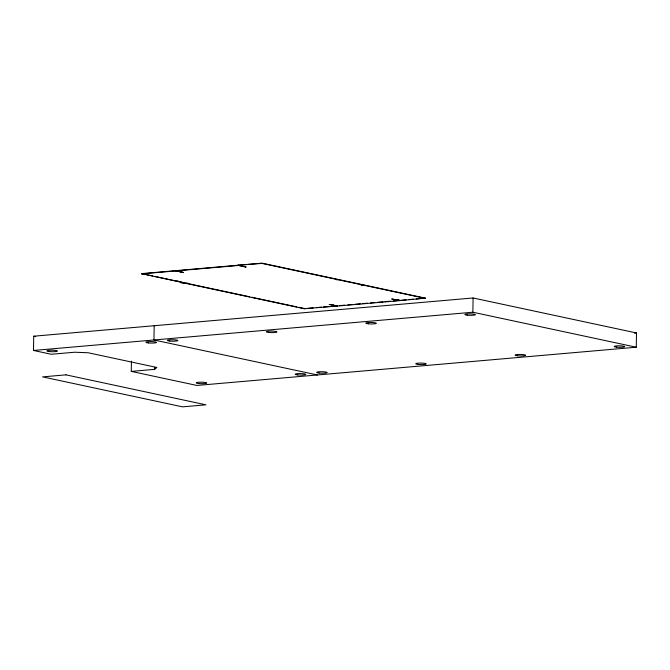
<?xml version="1.0" encoding="UTF-8"?>
<svg xmlns="http://www.w3.org/2000/svg" width="670" height="670" viewBox="0 0 670 670"><rect width="100%" height="100%" fill="white"/><g stroke="black" fill="none" stroke-linecap="round" stroke-linejoin="round"><path stroke-width="1" d="M131.27 371.398L154.669 369.363L156.872 367.478L88.072 352.747L74.68 352.227L51.28 354.262L33.5 350.46L33.726 336.206L473.095 297.974L636.5 332.965L636.274 347.219L196.905 385.451L131.27 371.398L131.429 361.214M154.787 276.467L184.719 282.924L141.529 273.628L261.987 263.142L425.391 298.133L399.99 300.621L391.665 298.971L399.538 300.386M154.184 325.721L153.958 339.975L317.362 374.966M154.669 369.363L154.703 367.319M179.686 271.476L175.816 270.647L183.547 272.581L175.364 270.68L183.036 272.33M184.543 282.874C177.064 281.057 182.022 284.306 184.727 282.656M245.513 266.894L245.991 267.171L237.825 265.245L246.032 266.869M238.294 265.203L261.987 263.419L425.391 298.41M333.132 304.976L337.077 306.09L304.934 308.619M337.077 306.09L329.188 304.406L337.521 306.056L399.538 300.654M636.274 347.219L472.869 312.228L473.095 297.974M183.89 282.455L183.379 282.48M336.516 279.733L338.157 279.733M141.529 273.896L175.356 270.956M175.808 270.915L237.825 265.521M308.049 308.342L313.233 307.899M316.341 307.622L321.525 307.17M323.602 306.994L328.786 306.542M331.893 306.274L337.077 305.822M339.598 305.604L344.765 305.151M347.864 304.884L352.001 304.523M355.1 304.255L360.267 303.803M362.336 303.619L367.503 303.175M370.602 302.899L374.739 302.538M377.838 302.271L383.005 301.827M385.074 301.642L390.241 301.19M393.34 300.922L398.508 300.47M401.003 300.26L406.087 299.817M409.135 299.549L413.197 299.197M416.246 298.929L421.329 298.485M423.365 298.309L425.391 298.133M33.5 350.46L472.869 312.228M634.415 333.141L636.5 332.965M362.227 285.118L360.912 284.901L363.617 285.085M398.039 299.925L399.99 300.344M176.989 280.973L178.965 281.392M186.444 282.991L188.287 283.385M141.529 273.628L152.752 276.032M185.397 283.016L249.759 296.802M251.803 297.237L296.76 306.868M298.803 307.304L303.912 308.401M183.061 282.572L184.284 282.841M184.367 283.075L304.934 308.887M33.726 336.206L35.703 336.625M65.97 374.848L42.579 376.883L182.55 406.858L205.95 404.822L65.97 374.848M517.583 355.778A5.285 0.754 0.9 0 0 525.649 355.284A5.285 0.754 0.9 0 0 517.877 354.48A5.285 0.754 0.9 0 0 517.583 355.778M467.317 315.185A5.285 0.754 0.9 0 0 475.382 314.691A5.285 0.754 0.9 0 0 467.61 313.887A5.285 0.754 0.9 0 0 467.317 315.185M616.643 347.161A5.285 0.754 0.9 0 0 624.708 346.666A5.285 0.754 0.9 0 0 616.936 345.862A5.285 0.754 0.9 0 0 616.643 347.161M368.257 323.803A5.285 0.754 0.9 0 0 376.322 323.317A5.285 0.754 0.9 0 0 368.55 322.505A5.285 0.754 0.9 0 0 368.257 323.803M319.129 373.048A5.285 0.754 0.9 0 0 327.195 372.553A5.285 0.754 0.9 0 0 319.423 371.75A5.285 0.754 0.9 0 0 319.129 373.048M268.863 332.454A5.285 0.754 0.9 0 0 276.928 331.96A5.285 0.754 0.9 0 0 269.156 331.156A5.285 0.754 0.9 0 0 268.863 332.454M418.189 364.43A5.285 0.754 0.9 0 0 426.246 363.936A5.285 0.754 0.9 0 0 418.474 363.132A5.285 0.754 0.9 0 0 418.189 364.43M169.803 341.072A5.285 0.754 0.9 0 0 177.868 340.586A5.285 0.754 0.9 0 0 170.096 339.774A5.285 0.754 0.9 0 0 169.803 341.072M198.672 383.533A5.285 0.754 0.9 0 0 206.737 383.039A5.285 0.754 0.9 0 0 198.965 382.235A5.285 0.754 0.9 0 0 198.672 383.533M297.731 374.915A5.285 0.754 0.9 0 0 305.788 374.421A5.285 0.754 0.9 0 0 298.016 373.609A5.285 0.754 0.9 0 0 297.731 374.915M49.346 351.557A5.285 0.754 0.9 0 0 57.411 351.063A5.285 0.754 0.9 0 0 49.639 350.259A5.285 0.754 0.9 0 0 49.346 351.557M148.405 342.94A5.285 0.754 0.9 0 0 156.47 342.445A5.285 0.754 0.9 0 0 148.698 341.633A5.285 0.754 0.9 0 0 148.405 342.94"/></g></svg>
